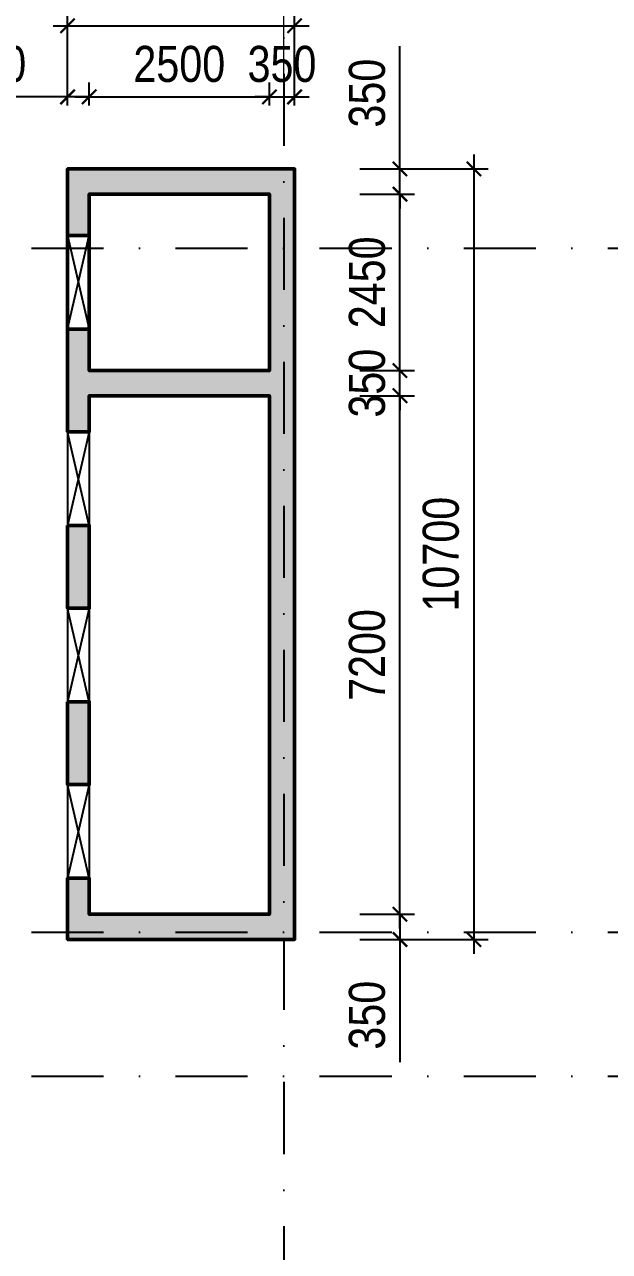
# Model space of a CAD drawing. Header units: millimetres. Extents: x 13965 to 1327256, y -72704 to 46237.
# Drawn here: x 1067338 to 1075454, y -26497 to -9459 of the extents above; entities that cross this region are included whole.
import ezdxf

# ---------------------------------------------------------------- set-up
doc = ezdxf.new("R2010")
doc.units = ezdxf.units.MM
doc.header["$MEASUREMENT"] = 0
doc.linetypes.add('DASHDOT', pattern=[1, 0.5, -0.25, 0, -0.25])
doc.linetypes.add('DASHED', pattern=[4.5, 3, -1.5])
for name, color, linetype in [('ccu11-Khuat', 9, 'DASHED'), ('ccu11-Thay', 7, 'Continuous'), ('ccu12-Manh', 8, 'Continuous'), ('KC2-DIM', 251, 'Continuous'), ('KT-Hatch', 251, 'Continuous'), ('KT-Luoi truc South Tower', 8, 'DASHDOT')]:
    doc.layers.add(name, color=color, linetype=linetype)
doc.layers.add('KT-Kich thuoc', color=159, linetype='Continuous', lineweight=18)
doc.layers.add('ST_MBDV Cot vach 220805$0$Xref_ST_MBDV Cot vach 30.7.2022$0$KT-Net cot vach', color=6, linetype='Continuous', lineweight=50)
doc.styles.add('Arial Narrow', font='ARIALN.TTF')
doc.dimstyles.new('ccu12-200', dxfattribs={"dimscale": 200, "dimtxt": 2.5, "dimasz": 1, "dimexe": 1, "dimexo": 2, "dimgap": 1, "dimtad": 1, "dimdec": 0, "dimdsep": 46, "dimtxsty": 'Arial Narrow', "dimblk": 'ARCHTICK', "dimcen": -1, "dimdle": 1, "dimclrd": 256, "dimclre": 256, "dimclrt": 3, "dimadec": 0, "dimazin": 2, "dimtfac": 0.1, "dimtdec": 0, "dimtmove": 0, "dimatfit": 1, "dimldrblk": 'ARCHTICK', "dimfxl": 1, "dimtvp": 0.833333, "dimtolj": 1, "dimtzin": 12, "dimarcsym": 0})
doc.dimstyles.new('CCU_1-300', dxfattribs={"dimscale": 300, "dimtxt": 2.5, "dimasz": 1, "dimexe": 1, "dimexo": 2, "dimgap": 0.5, "dimtad": 1, "dimdec": 0, "dimdsep": 46, "dimtxsty": 'Arial Narrow', "dimblk": 'ARCHTICK', "dimcen": -1, "dimdle": 1, "dimclrd": 256, "dimclre": 256, "dimclrt": 3, "dimadec": 0, "dimazin": 2, "dimtfac": 0.1, "dimtdec": 0, "dimtix": 1, "dimtmove": 2, "dimatfit": 1, "dimfxl": 1, "dimtvp": 0.833333, "dimtolj": 1, "dimtzin": 12, "dimarcsym": 0})

# ---------------------------------------------------------------- blocks, each defined once
blk = doc.blocks.new('_ArchTick')
at = {"color": 0, "const_width": 0.15}
blk.add_lwpolyline([(-0.5, -0.5), (0.5, 0.5)], dxfattribs=at)
blk = doc.blocks.new('*D1069')
at = {"layer": 'Defpoints', "color": 0, "transparency": 16777216}
for p in [(-25223, 31492), (-33923, 28684, 0), (-25223, 28649, 0)]:
    blk.add_point(p, dxfattribs=at)
at = {"layer": 'KT-Kich thuoc', "lineweight": -2, "transparency": 16777216}
for p, q in [((-33923, 29284), (-33923, 31792)), ((-25223, 29249), (-25223, 31792)), ((-34223, 31492), (-24923, 31492))]:
    blk.add_line(p, q, dxfattribs=at)
at = {"layer": 'KT-Kich thuoc', "lineweight": -2, "transparency": 16777216, "xscale": 300, "yscale": 300, "zscale": 300, "rotation": 180}
blk.add_blockref('_ArchTick', (-33923, 31492), dxfattribs=at)
at = {"layer": 'KT-Kich thuoc', "lineweight": -2, "transparency": 16777216, "xscale": 300, "yscale": 300, "zscale": 300}
blk.add_blockref('_ArchTick', (-25223, 31492), dxfattribs=at)
at = {"layer": 'KT-Kich thuoc', "color": 3, "transparency": 16777216, "insert": (-29573, 32025), "char_height": 750, "attachment_point": 5, "style": 'Arial Narrow'}
blk.add_mtext('\\A1;8700', dxfattribs=at)
blk = doc.blocks.new('*D1073')
at = {"layer": 'Defpoints', "color": 0, "transparency": 16777216}
for p in [(-6323, 33292), (-33923, 28921), (-6323, 28921)]:
    blk.add_point(p, dxfattribs=at)
at = {"layer": 'KT-Kich thuoc', "lineweight": -2, "transparency": 16777216}
for p, q in [((-33923, 29521), (-33923, 33592)), ((-6323, 29521), (-6323, 33592)), ((-34223, 33292), (-6023, 33292))]:
    blk.add_line(p, q, dxfattribs=at)
at = {"layer": 'KT-Kich thuoc', "lineweight": -2, "transparency": 16777216, "xscale": 300, "yscale": 300, "zscale": 300, "rotation": 180}
blk.add_blockref('_ArchTick', (-33923, 33292), dxfattribs=at)
at = {"layer": 'KT-Kich thuoc', "lineweight": -2, "transparency": 16777216, "xscale": 300, "yscale": 300, "zscale": 300}
blk.add_blockref('_ArchTick', (-6323, 33292), dxfattribs=at)
at = {"layer": 'KT-Kich thuoc', "color": 3, "transparency": 16777216, "insert": (-20123, 33825), "char_height": 750, "attachment_point": 5, "style": 'Arial Narrow'}
blk.add_mtext('\\A1;27600', dxfattribs=at)
blk = doc.blocks.new('*D843')
at = {"layer": 'Defpoints', "color": 0, "transparency": 16777216}
for p in [(1071588, -21814), (1072547, -21814), (1071588, -22164)]:
    blk.add_point(p, dxfattribs=at)
at = {"layer": 'KC2-DIM', "lineweight": -2, "transparency": 16777216}
for p, q in [((1072547, -21814), (1072547, -21614)), ((1071988, -21814), (1072747, -21814)), ((1072547, -21814), (1072547, -22164)), ((1071988, -22164), (1072747, -22164)), ((1072547, -22164), (1072547, -23868))]:
    blk.add_line(p, q, dxfattribs=at)
at = {"layer": 'KC2-DIM', "lineweight": -2, "transparency": 16777216, "xscale": 200, "yscale": 200, "zscale": 200}
for p, rotation in [((1072547, -21814), 270), ((1072547, -22164), 90)]:
    blk.add_blockref('_ArchTick', p, dxfattribs=dict(at, rotation=rotation))
at = {"layer": 'KC2-DIM', "color": 3, "transparency": 16777216, "insert": (1072092, -23216), "char_height": 500, "attachment_point": 5, "rotation": 90, "style": 'Arial Narrow'}
blk.add_mtext('\\A1;350', dxfattribs=at)
blk = doc.blocks.new('*D844')
at = {"layer": 'Defpoints', "color": 0, "transparency": 16777216}
for p in [(1071588, -14614), (1072547, -14614), (1071588, -21814)]:
    blk.add_point(p, dxfattribs=at)
at = {"layer": 'KC2-DIM', "lineweight": -2, "transparency": 16777216}
for p, q in [((1072547, -22014), (1072547, -14414)), ((1071988, -14614), (1072747, -14614)), ((1071988, -21814), (1072747, -21814))]:
    blk.add_line(p, q, dxfattribs=at)
at = {"layer": 'KC2-DIM', "lineweight": -2, "transparency": 16777216, "xscale": 200, "yscale": 200, "zscale": 200}
for p, rotation in [((1072547, -14614), 90), ((1072547, -21814), 270)]:
    blk.add_blockref('_ArchTick', p, dxfattribs=dict(at, rotation=rotation))
at = {"layer": 'KC2-DIM', "color": 3, "transparency": 16777216, "insert": (1072092, -18214), "char_height": 500, "attachment_point": 5, "rotation": 90, "style": 'Arial Narrow'}
blk.add_mtext('\\A1;7200', dxfattribs=at)
blk = doc.blocks.new('*D845')
at = {"layer": 'Defpoints', "color": 0, "transparency": 16777216}
for p in [(1071588, -14264), (1072547, -14264), (1071588, -14614)]:
    blk.add_point(p, dxfattribs=at)
at = {"layer": 'KC2-DIM', "lineweight": -2, "transparency": 16777216}
for p, q in [((1072547, -14264), (1072547, -14064)), ((1071988, -14264), (1072747, -14264)), ((1072547, -14614), (1072547, -14264)), ((1071988, -14614), (1072747, -14614)), ((1072547, -14614), (1072547, -14814))]:
    blk.add_line(p, q, dxfattribs=at)
at = {"layer": 'KC2-DIM', "lineweight": -2, "transparency": 16777216, "xscale": 200, "yscale": 200, "zscale": 200}
for p, rotation in [((1072547, -14264), 270), ((1072547, -14614), 90)]:
    blk.add_blockref('_ArchTick', p, dxfattribs=dict(at, rotation=rotation))
at = {"layer": 'KC2-DIM', "color": 3, "transparency": 16777216, "insert": (1072092, -14439), "char_height": 500, "attachment_point": 5, "rotation": 90, "style": 'Arial Narrow'}
blk.add_mtext('\\A1;350', dxfattribs=at)
blk = doc.blocks.new('*D846')
at = {"layer": 'Defpoints', "color": 0, "transparency": 16777216}
for p in [(1071588, -11814), (1072547, -11814), (1071588, -14264)]:
    blk.add_point(p, dxfattribs=at)
at = {"layer": 'KC2-DIM', "lineweight": -2, "transparency": 16777216}
for p, q in [((1072547, -14464), (1072547, -11614)), ((1071988, -11814), (1072747, -11814)), ((1071988, -14264), (1072747, -14264))]:
    blk.add_line(p, q, dxfattribs=at)
at = {"layer": 'KC2-DIM', "lineweight": -2, "transparency": 16777216, "xscale": 200, "yscale": 200, "zscale": 200}
for p, rotation in [((1072547, -11814), 90), ((1072547, -14264), 270)]:
    blk.add_blockref('_ArchTick', p, dxfattribs=dict(at, rotation=rotation))
at = {"layer": 'KC2-DIM', "color": 3, "transparency": 16777216, "insert": (1072092, -13039), "char_height": 500, "attachment_point": 5, "rotation": 90, "style": 'Arial Narrow'}
blk.add_mtext('\\A1;2450', dxfattribs=at)
blk = doc.blocks.new('*D847')
at = {"layer": 'Defpoints', "color": 0, "transparency": 16777216}
for p in [(1071588, -11464), (1072547, -11464), (1071588, -11814)]:
    blk.add_point(p, dxfattribs=at)
at = {"layer": 'KC2-DIM', "lineweight": -2, "transparency": 16777216}
for p, q in [((1072547, -11464), (1072547, -9759)), ((1071988, -11464), (1072747, -11464)), ((1072547, -11814), (1072547, -11464)), ((1071988, -11814), (1072747, -11814)), ((1072547, -11814), (1072547, -12014))]:
    blk.add_line(p, q, dxfattribs=at)
at = {"layer": 'KC2-DIM', "lineweight": -2, "transparency": 16777216, "xscale": 200, "yscale": 200, "zscale": 200}
for p, rotation in [((1072547, -11464), 270), ((1072547, -11814), 90)]:
    blk.add_blockref('_ArchTick', p, dxfattribs=dict(at, rotation=rotation))
at = {"layer": 'KC2-DIM', "color": 3, "transparency": 16777216, "insert": (1072092, -10412), "char_height": 500, "attachment_point": 5, "rotation": 90, "style": 'Arial Narrow'}
blk.add_mtext('\\A1;350', dxfattribs=at)
blk = doc.blocks.new('*D848')
at = {"layer": 'Defpoints', "color": 0, "transparency": 16777216}
for p in [(1071588, -11464), (1071588, -22164), (1073572, -22164)]:
    blk.add_point(p, dxfattribs=at)
at = {"layer": 'KC2-DIM', "lineweight": -2, "transparency": 16777216}
for p, q in [((1073572, -11264), (1073572, -22364)), ((1071988, -11464), (1073772, -11464)), ((1071988, -22164), (1073772, -22164))]:
    blk.add_line(p, q, dxfattribs=at)
at = {"layer": 'KC2-DIM', "lineweight": -2, "transparency": 16777216, "xscale": 200, "yscale": 200, "zscale": 200}
for p, rotation in [((1073572, -11464), 90), ((1073572, -22164), 270)]:
    blk.add_blockref('_ArchTick', p, dxfattribs=dict(at, rotation=rotation))
at = {"layer": 'KC2-DIM', "color": 3, "transparency": 16777216, "insert": (1073116, -16814), "char_height": 500, "attachment_point": 5, "rotation": 90, "style": 'Arial Narrow'}
blk.add_mtext('\\A1;10700', dxfattribs=at)
blk = doc.blocks.new('*D849')
at = {"layer": 'Defpoints', "color": 0, "transparency": 16777216}
for p in [(1067935, -10464), (1067935, -10983), (1068235, -10983)]:
    blk.add_point(p, dxfattribs=at)
at = {"layer": 'KC2-DIM', "lineweight": -2, "transparency": 16777216}
for p, q in [((1067935, -10583), (1067935, -10264)), ((1068235, -10583), (1068235, -10264)), ((1067935, -10464), (1066231, -10464)), ((1068235, -10464), (1067935, -10464)), ((1068235, -10464), (1068435, -10464))]:
    blk.add_line(p, q, dxfattribs=at)
at = {"layer": 'KC2-DIM', "lineweight": -2, "transparency": 16777216, "xscale": 200, "yscale": 200, "zscale": 200}
blk.add_blockref('_ArchTick', (1067935, -10464), dxfattribs=at)
at = {"layer": 'KC2-DIM', "lineweight": -2, "transparency": 16777216, "xscale": 200, "yscale": 200, "zscale": 200, "rotation": 180}
blk.add_blockref('_ArchTick', (1068235, -10464), dxfattribs=at)
at = {"layer": 'KC2-DIM', "color": 3, "transparency": 16777216, "insert": (1066883, -10009), "char_height": 500, "attachment_point": 5, "style": 'Arial Narrow'}
blk.add_mtext('\\A1;300', dxfattribs=at)
blk = doc.blocks.new('*D850')
at = {"layer": 'Defpoints', "color": 0, "transparency": 16777216}
for p in [(1070735, -10464), (1068235, -10983), (1070735, -10983)]:
    blk.add_point(p, dxfattribs=at)
at = {"layer": 'KC2-DIM', "lineweight": -2, "transparency": 16777216}
for p, q in [((1068235, -10583), (1068235, -10264)), ((1070735, -10583), (1070735, -10264)), ((1068035, -10464), (1070935, -10464))]:
    blk.add_line(p, q, dxfattribs=at)
at = {"layer": 'KC2-DIM', "lineweight": -2, "transparency": 16777216, "xscale": 200, "yscale": 200, "zscale": 200, "rotation": 180}
blk.add_blockref('_ArchTick', (1068235, -10464), dxfattribs=at)
at = {"layer": 'KC2-DIM', "lineweight": -2, "transparency": 16777216, "xscale": 200, "yscale": 200, "zscale": 200}
blk.add_blockref('_ArchTick', (1070735, -10464), dxfattribs=at)
at = {"layer": 'KC2-DIM', "color": 3, "transparency": 16777216, "insert": (1069485, -10009), "char_height": 500, "attachment_point": 5, "style": 'Arial Narrow'}
blk.add_mtext('\\A1;2500', dxfattribs=at)
blk = doc.blocks.new('*D851')
at = {"layer": 'Defpoints', "color": 0, "transparency": 16777216}
for p in [(1071085, -10464), (1070735, -10983), (1071085, -10983)]:
    blk.add_point(p, dxfattribs=at)
at = {"layer": 'KC2-DIM', "lineweight": -2, "transparency": 16777216}
for p, q in [((1070735, -10583), (1070735, -10264)), ((1071085, -10583), (1071085, -10264)), ((1070735, -10464), (1070535, -10464)), ((1070735, -10464), (1071085, -10464)), ((1071085, -10464), (1071285, -10464))]:
    blk.add_line(p, q, dxfattribs=at)
at = {"layer": 'KC2-DIM', "lineweight": -2, "transparency": 16777216, "xscale": 200, "yscale": 200, "zscale": 200}
blk.add_blockref('_ArchTick', (1070735, -10464), dxfattribs=at)
at = {"layer": 'KC2-DIM', "lineweight": -2, "transparency": 16777216, "xscale": 200, "yscale": 200, "zscale": 200, "rotation": 180}
blk.add_blockref('_ArchTick', (1071085, -10464), dxfattribs=at)
at = {"layer": 'KC2-DIM', "color": 3, "transparency": 16777216, "insert": (1070910, -10009), "char_height": 500, "attachment_point": 5, "style": 'Arial Narrow'}
blk.add_mtext('\\A1;350', dxfattribs=at)
blk = doc.blocks.new('*D852')
at = {"layer": 'Defpoints', "color": 0, "transparency": 16777216}
for p in [(1071085, -9477), (1067935, -10983), (1071085, -10983)]:
    blk.add_point(p, dxfattribs=at)
at = {"layer": 'KC2-DIM', "lineweight": -2, "transparency": 16777216}
for p, q in [((1067935, -10583), (1067935, -9277)), ((1071085, -10583), (1071085, -9277)), ((1067735, -9477), (1071285, -9477))]:
    blk.add_line(p, q, dxfattribs=at)
at = {"layer": 'KC2-DIM', "lineweight": -2, "transparency": 16777216, "xscale": 200, "yscale": 200, "zscale": 200, "rotation": 180}
blk.add_blockref('_ArchTick', (1067935, -9477), dxfattribs=at)
at = {"layer": 'KC2-DIM', "lineweight": -2, "transparency": 16777216, "xscale": 200, "yscale": 200, "zscale": 200}
blk.add_blockref('_ArchTick', (1071085, -9477), dxfattribs=at)
at = {"layer": 'KC2-DIM', "color": 3, "transparency": 16777216, "insert": (1069510, -9021), "char_height": 500, "attachment_point": 5, "style": 'Arial Narrow'}
blk.add_mtext('\\A1;3150', dxfattribs=at)
blk = doc.blocks.new('MBCV-T39')
at = {"layer": 'KT-Hatch'}
h = blk.add_hatch(dxfattribs=at)
h.set_pattern_fill('BTCT', color=256, scale=30)
h.set_pattern_definition([(50, (13273.05, -27070.41), (215.17805, -18.82564), [22.5, -247.5]), (355, (13273.05, -27070.41), (-41.6254, 225.6576), [18, -198]), (100.4514, (13290.98, -27071.98), (173.5528, 206.8319), [19.1221, -210.3426]), (46.1842, (13273.05, -27010.41), (320.1723, -49.6557), [33.75, -371.25]), (96.6356, (13299.73, -27014.55), (280.3988, 292.2354), [28.683, -315.514]), (351.1842, (13273.05, -27010.4), (280.3986, 292.2356), [27, -297]), (21, (13303.05, -27025.41), (179.0721, -120.78567), [22.5, -247.5]), (326, (13303.05, -27025.41), (72.9946, 217.545), [18, -198]), (71.4514, (13317.97, -27035.48), (252.0668, 96.75915), [19.1221, -210.3426]), (37.5, (13273.05, -27070.415), (3.64796, 99.86816), [0, -195.6, 0, -201, 0, -198.75]), (7.5, (13273.05, -27070.41), (78.92086, 118.32351), [0, -114.6, 0, -191.1, 0, -75.75]), (327.5, (13206.15, -27070.415), (160.14673, -6.76646), [0, -75, 0, -234, 0, -310.5]), (317.5, (13176.15, -27070.41), (174.95585, 30.0315), [0, -97.5, 0, -155.4, 0, -220.5]), (45, (13273.05, -27070.41), (-79.54951, 79.54951), []), (45, (13326.08, -27070.41), (-79.54951, 79.54951), [])])
h.paths.add_polyline_path([(-23650, -7450), (-23350, -7450), (-23350, -6300), (-23650, -6300)], flags=17)
h.paths.add_polyline_path([(-23350, -3850), (-23650, -3850), (-23650, -5000), (-23350, -5000)], flags=17)
h.paths.add_polyline_path([(-23650, -2550), (-23350, -2550), (-23350, -2050), (-20850, -2050), (-20850, -9250), (-23350, -9250), (-23350, -8750), (-23650, -8750), (-23650, -9600), (-20500, -9600), (-20500, 1100), (-23650, 1100), (-23650, 175), (-23350, 175), (-23350, 750), (-20850, 750), (-20850, -1700), (-23350, -1700), (-23350, -1125), (-23650, -1125)])
h.paths.add_polyline_path([(-26950, -9250), (-29450, -9250), (-29450, -2050), (-26950, -2050), (-26950, -2550), (-26650, -2550), (-26650, -1700), (-29800, -1700), (-29800, -9600), (-26650, -9600), (-26650, -8750), (-26950, -8750)])
h.paths.add_polyline_path([(-26950, -7450), (-26650, -7450), (-26650, -6300), (-26950, -6300)], flags=17)
h.paths.add_polyline_path([(-26950, -5000), (-26650, -5000), (-26650, -3850), (-26950, -3850)], flags=17)
at = {"layer": 'ccu11-Thay', "color": 6, "ltscale": 0.5, "elevation": 0}
for points in [[(-23650, -2550), (-23650, -3850)], [(-23650, -5000), (-23650, -6300)], [(-23650, -7450), (-23650, -8750)]]:
    blk.add_lwpolyline(points, dxfattribs=at)
at = {"layer": 'ccu11-Thay', "color": 6, "ltscale": 0.5}
for points in [[(-23350, -2550), (-23350, -3850)], [(-23350, -5000), (-23350, -6300)], [(-23350, -7450), (-23350, -8750)]]:
    blk.add_lwpolyline(points, dxfattribs=at)
at = {"layer": 'ccu12-Manh', "ltscale": 0.5}
for p, q in [((-23650, -1125, 0), (-23350, 175, 0)), ((-23650, 175, 0), (-23350, -1125, 0))]:
    blk.add_line(p, q, dxfattribs=at)
at = {"layer": 'ST_MBDV Cot vach 220805$0$Xref_ST_MBDV Cot vach 30.7.2022$0$KT-Net cot vach', "color": 6}
for p, q in [((-23650, 175, 0), (-23650, -1125, 0)), ((-23350, 175, 0), (-23350, -1125, 0))]:
    blk.add_line(p, q, dxfattribs=at)
at = {"layer": 'ST_MBDV Cot vach 220805$0$Xref_ST_MBDV Cot vach 30.7.2022$0$KT-Net cot vach', "elevation": 0}
for points in [[(-23650, 175), (-23650, 1100), (-20500, 1100), (-20500, -9600), (-23650, -9600), (-23650, -8750), (-23350, -8750), (-23350, -9250), (-20850, -9250), (-20850, -2050), (-23350, -2050), (-23350, -2550), (-23650, -2550), (-23650, -1125), (-23350, -1125), (-23350, -1700), (-20850, -1700), (-20850, 750), (-23350, 750), (-23350, 175)], [(-23650, -3850), (-23350, -3850), (-23350, -5000), (-23650, -5000)], [(-23650, -6300), (-23350, -6300), (-23350, -7450), (-23650, -7450)]]:
    blk.add_lwpolyline(points, close=True, dxfattribs=at)
blk = doc.blocks.new('Asix South Tower')
at = {"layer": 'KT-Luoi truc South Tower', "ltscale": 2000}
for p, q in [((-33923, 33491.9), (-33923, -4459.1)), ((-49426.2, 27070.4), (10118.8, 27070.4)), ((-49426.2, 17570.4), (10118.8, 17570.4)), ((-49426.2, 15570.4), (10118.8, 15570.4))]:
    blk.add_line(p, q, dxfattribs=at)
at = {"layer": 'KT-Kich thuoc'}
for base, p1, p2, picture, middle in [((-6323, 33291.9), (-33923, 28921.3), (-6323, 28921.3), '*D1073', (-20123, 33824.8)), ((-25223, 31491.9), (-33923, 28684.3, 0), (-25223, 28648.7, 0), '*D1069', (-29573, 32024.8))]:
    dim = blk.add_linear_dim(base=base, p1=p1, p2=p2, dimstyle='CCU_1-300', dxfattribs=at)
    dim.commit()
    dim.dimension.update_dxf_attribs({"geometry": picture, "text_midpoint": middle})

msp = doc.modelspace()

# ---------------------------------------------------------------- linework, layer by layer
at = {"layer": 'KC2-DIM', "ltscale": 0.5}
for points in [[(1068235, -15113.9), (1067935, -16413.9)], [(1068235, -16413.9), (1067935, -15113.9)], [(1068235, -15113.9), (1067935, -16413.9)], [(1068235, -16413.9), (1067935, -15113.9)], [(1068235, -17563.9), (1067935, -18863.9)], [(1068235, -18863.9), (1067935, -17563.9)], [(1068235, -17563.9), (1067935, -18863.9)], [(1068235, -18863.9), (1067935, -17563.9)], [(1068235, -20013.9), (1067935, -21313.9)], [(1068235, -21313.9), (1067935, -20013.9)], [(1068235, -20013.9), (1067935, -21313.9)], [(1068235, -21313.9), (1067935, -20013.9)]]:
    msp.add_lwpolyline(points, dxfattribs=at)

# ---------------------------------------------------------------- block references
at = {"layer": 'ccu11-Khuat'}
msp.add_blockref('MBCV-T39', (1091585, -12563.9), dxfattribs=at)
at = {"layer": 'KT-Kich thuoc'}
msp.add_blockref('Asix South Tower', (1104857.6, -39634.4), dxfattribs=at)

# ---------------------------------------------------------------- dimensions: what is measured, and where the dimension line sits
at = {"layer": 'KC2-DIM'}
for base, p1, p2, picture, middle in [((1071085, -9476.6), (1067935, -10982.7), (1071085, -10982.7), '*D852', (1069510, -9021.4)), ((1067935, -10464.1), (1068235, -10982.7), (1067935, -10982.7), '*D849', (1066882.8, -10008.8)), ((1070735, -10464.1), (1068235, -10982.7), (1070735, -10982.7), '*D850', (1069485, -10008.8))]:
    dim = msp.add_linear_dim(base=base, p1=p1, p2=p2, dimstyle='ccu12-200', dxfattribs=at)
    dim.commit()
    dim.dimension.update_dxf_attribs({"geometry": picture, "text_midpoint": middle})
dim = msp.add_linear_dim(base=(1071085, -10464.1), p1=(1070735, -10982.7), p2=(1071085, -10982.7), dimstyle='ccu12-200', dxfattribs=at)
dim.commit()
dim.dimension.update_dxf_attribs({"geometry": '*D851', "text_midpoint": (1070910, -10464.1), "dimtype": 160})
for base, p1, p2, picture, middle in [((1072546.8, -11463.9), (1071588.1, -11813.9), (1071588.1, -11463.9), '*D847', (1072091.5, -10411.7)), ((1073571.6, -22163.9), (1071588.1, -11463.9), (1071588.1, -22163.9), '*D848', (1073116.3, -16813.9)), ((1072546.8, -11813.9), (1071588.1, -14263.9), (1071588.1, -11813.9), '*D846', (1072091.5, -13038.9)), ((1072546.8, -14613.9), (1071588.1, -21813.9), (1071588.1, -14613.9), '*D844', (1072091.5, -18213.9))]:
    dim = msp.add_linear_dim(base=base, p1=p1, p2=p2, angle=90, dimstyle='ccu12-200', dxfattribs=at)
    dim.commit()
    dim.dimension.update_dxf_attribs({"geometry": picture, "text_midpoint": middle})
for base, p1, p2, picture, middle in [((1072546.8, -14263.9), (1071588.1, -14613.9), (1071588.1, -14263.9), '*D845', (1072546.8, -14438.9)), ((1072546.8, -21813.9), (1071588.1, -22163.9), (1071588.1, -21813.9), '*D843', (1072546.8, -23216.2))]:
    dim = msp.add_linear_dim(base=base, p1=p1, p2=p2, angle=90, dimstyle='ccu12-200', dxfattribs=at)
    dim.commit()
    dim.dimension.update_dxf_attribs({"geometry": picture, "text_midpoint": middle, "dimtype": 160})

doc.saveas('drawing.dxf')
